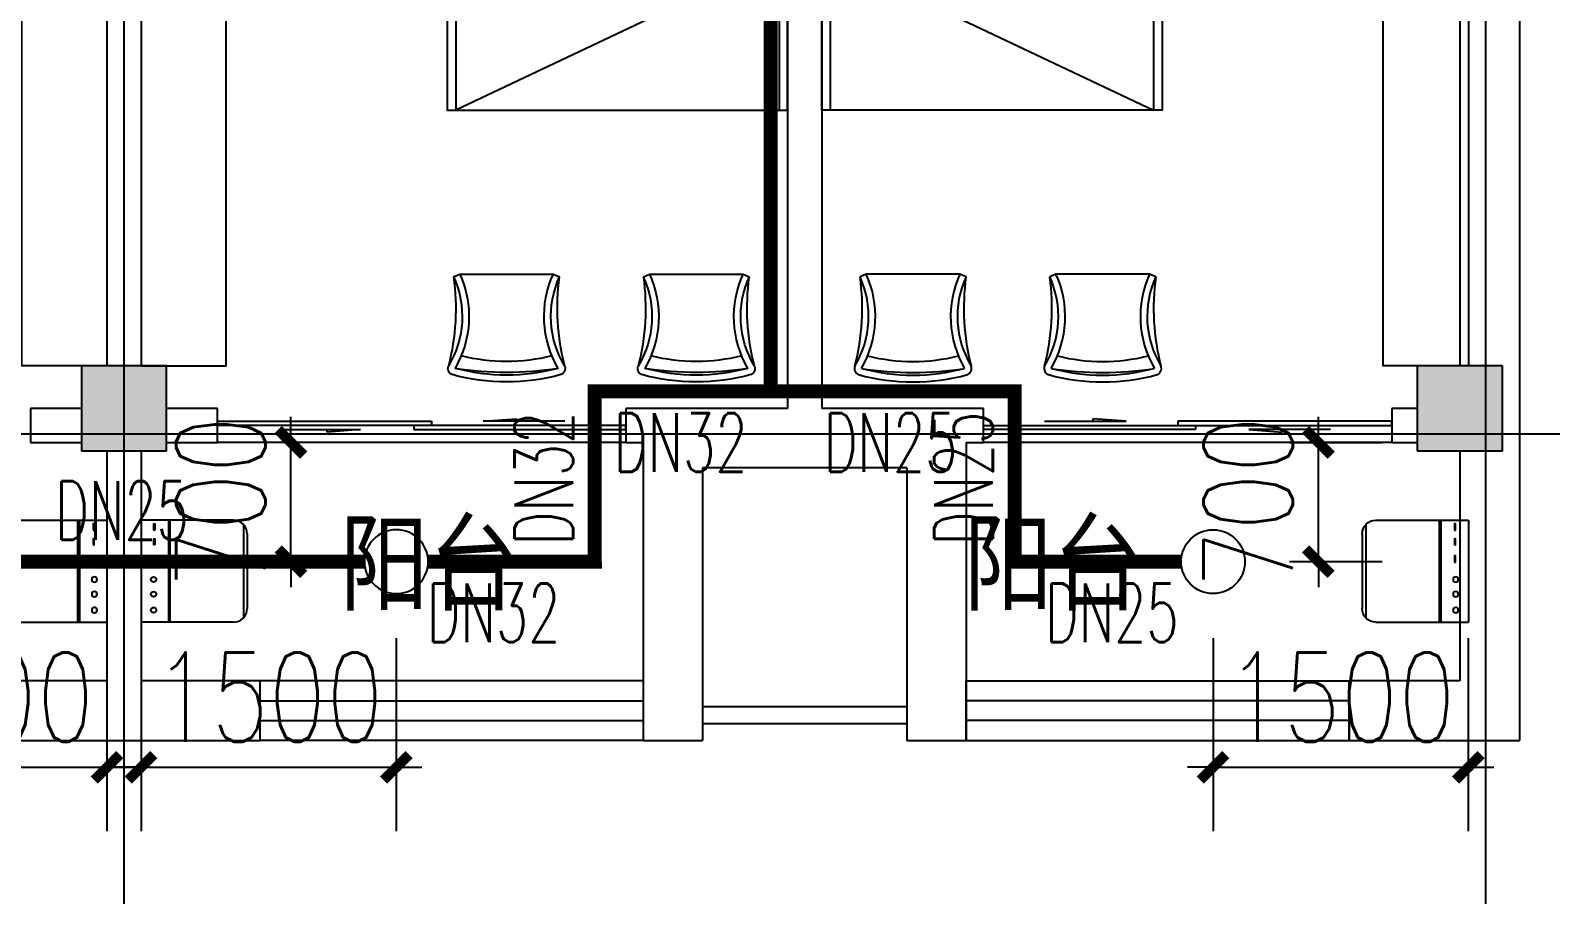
# Model space of a CAD drawing. Extents: x 0 to 2838408, y -923048 to 203859.
# Drawn here: x 2779413 to 2788346, y -409880 to -404806 of the extents above; entities that cross this region are included whole.
import ezdxf

# ---------------------------------------------------------------- set-up
doc = ezdxf.new("R2010")
doc.units = 0
doc.header["$LTSCALE"] = 1000
for name, color, linetype in [('A-Fixt', 81, 'Continuous'), ('COLUMN', 9, 'Continuous'), ('DOTE', 8, 'Continuous'), ('E2-栏杆', 92, 'Continuous'), ('EQUIP_喷头', 7, 'Continuous'), ('PIPE-喷淋', 6, 'Continuous'), ('PUB_HATCH', 8, 'Continuous'), ('PUB_TEXT', 7, 'Continuous'), ('TEXT_喷淋', 7, 'Continuous'), ('TWT_DIM', 3, 'Continuous'), ('WALL', 9, 'Continuous'), ('WINDOW', 4, 'Continuous'), ('XREF', 8, 'Continuous'), ('配景', 3, 'Continuous')]:
    doc.layers.add(name, color=color, linetype=linetype)
doc.styles.add('_TCH_DIM_T3', font='SIMPLEX', dxfattribs={"width": 0.75, "bigfont": 'HZTXT'})
doc.styles.add('_TWT_PIPEDN', font='SIMPLEX', dxfattribs={"width": 0.8, "height": 2.3, "bigfont": 'HZTXT'})
doc.styles.get("Standard").update_dxf_attribs({"font": 'geniso.shx', "bigfont": 'hztxt.shx'})
doc.dimstyles.new('_TWT_ARCH&&150', dxfattribs={"dimtxt": 525, "dimasz": 150, "dimexe": 375, "dimexo": 450, "dimgap": 150, "dimtad": 1, "dimdec": 0, "dimzin": 0, "dimdsep": 46, "dimtxsty": '_TCH_DIM_T3', "dimblk": 'ARCHTICK', "dimcen": 0.09, "dimclrt": 7, "dimazin": 2, "dimtfac": 1, "dimtdec": 0, "dimtix": 1, "dimtmove": 2, "dimatfit": 3, "dimfxl": 1, "dimtolj": 1, "dimtzin": 0, "dimarcsym": 0})

# ---------------------------------------------------------------- blocks, each defined once
blk = doc.blocks.new('单人床')
at = {"layer": 'A-Fixt'}
for p, q in [((47773.8, 13973.4), (48673.8, 13973.4)), ((47773.8, 12073.4), (48673.8, 13973.4)), ((47773.8, 12073.4), (48673.8, 12073.4))]:
    blk.add_line(p, q, dxfattribs=at)
blk.add_lwpolyline([(47773.8, 14023.4), (48673.8, 14023.4), (48673.8, 12023.4), (47773.8, 12023.4), (47773.8, 14023.4)], dxfattribs=at)
blk = doc.blocks.new('CH_AP01')
for p, q in [((-311.4, 16.6), (-275, 0)), ((-275, 0), (275, 0)), ((275, 0), (311.4, 16.6))]:
    blk.add_line(p, q)
for centre, radius, start, end in [((0, -578.9), 1212.6, 74.71041, 105.28959), ((-306.8, 555.3), 37.8, 100.18588, 202.83587), ((-1658.4, 201.9), 1359.7, 352.16586, 14.42826), ((-823.7, 250), 562.9, 335.50378, 31.09034), ((0, -578.9), 1172.6, 75.02868, 104.97132), ((0, -1278.1), 1856.9, 80.61099, 99.38901), ((-823.7, 250), 602.9, 335.50378, 30.26909), ((823.7, 250), 602.9, 149.73091, 204.49622), ((823.7, 250), 562.9, 148.90966, 204.49622), ((1658.4, 201.9), 1359.7, 165.57174, 187.83414), ((306.8, 555.3), 37.8, 337.16413, 79.81412), ((0, -578.9), 1092.6, 75.87672, 104.12328)]:
    blk.add_arc(centre, radius, start, end)
blk = doc.blocks.new('A$C61295E98')
at = {"color": 3}
for p, q in [((544, 597.9), (0, 597.9)), ((0, 597.9), (0, 0)), ((161.4, 597.9), (161.4, 0)), ((170.4, 0.2), (170.4, 597.6)), ((602.7, 572.2), (602.7, 25.6)), ((624, 517.9), (624, 80)), ((544, 0), (0, 0))]:
    blk.add_line(p, q, dxfattribs=at)
for points in [[(81.8, 540.3), (75.3, 540.3), (75.3, 576.8), (81.8, 576.8)], [(81.8, 453.1), (75.3, 453.1), (75.3, 489.6), (81.8, 489.6)], [(81.8, 352.9), (75.3, 352.9), (75.3, 389.4), (81.8, 389.4)]]:
    blk.add_lwpolyline(points, close=True, dxfattribs=at)
for centre in [(74, 250.1), (74, 164.2), (74, 70.5)]:
    blk.add_circle(centre, 15.7, dxfattribs=at)
for centre, start, end in [((544, 517.9), 360, 90), ((544, 80), 270, 0)]:
    blk.add_arc(centre, 80, start, end, dxfattribs=at)
blk = doc.blocks.new('宿舍')
at = {"layer": 'A-Fixt'}
for p, q in [((47853.8, 13801.7), (48353.8, 15701.7)), ((48353.8, 13801.7), (47853.8, 15701.7)), ((47853.8, 13801.7), (48353.8, 13801.7))]:
    blk.add_line(p, q, dxfattribs=at)
for points in [[(47853.8, 8601.7), (48353.8, 8601.7), (48353.8, 15701.7), (47853.8, 15701.7)], [(47853.8, 10676.1), (47970.5, 10676.1), (47970.5, 11742.6), (47853.8, 11742.6)]]:
    blk.add_lwpolyline(points, close=True, dxfattribs=at)
at = {"xscale": -1, "rotation": 90}
for p in [(63677.2, 60475.5), (63677.2, 58775.5)]:
    blk.add_blockref('单人床', p, dxfattribs=at)
at = {"layer": 'A-Fixt', "xscale": -1, "rotation": 180}
for p in [(50002, 9140.5), (51117.2, 9140.5)]:
    blk.add_blockref('CH_AP01', p, dxfattribs=at)
at = {"layer": '配景', "color": 252}
blk.add_blockref('A$C61295E98', (47853.8, 7096.6), dxfattribs=at)
blk = doc.blocks.new('$WINLIB2D$00000001')
at = {"color": 0}
for points in [[(-0.5, 0.5), (-0.5, -0.5)], [(-0.5, 0.5), (0.5, 0.5)], [(0.5, -0.5), (0.5, 0.5)], [(0.5, 0.1667), (-0.5, 0.1667)], [(0.5, -0.1667), (-0.5, -0.1667)], [(-0.5, -0.5), (0.5, -0.5)]]:
    blk.add_lwpolyline(points, dxfattribs=at)
blk = doc.blocks.new('$DorLib2D$00000131')
at = {"color": 0, "linetype": 'Continuous'}
for p, q in [((0.15, 0.125), (0.2319, 0.1973)), ((0.2319, 0.1973), (0.2319, 0.125)), ((-0.5, 0.125), (-0.5, 0)), ((0.0192, 0.125), (-0.5, 0.125)), ((0.0192, 0), (0.0192, 0.125)), ((0.35, 0.125), (0.15, 0.125)), ((-0.5, 0), (0.0192, 0)), ((-0.024, 0), (0.5, 0)), ((-0.024, -0.125), (-0.024, 0)), ((0.5, 0), (0.5, -0.125)), ((-0.35, -0.125), (-0.15, -0.125)), ((-0.2319, -0.1973), (-0.2319, -0.125)), ((-0.15, -0.125), (-0.2319, -0.1973)), ((0.5, -0.125), (-0.024, -0.125))]:
    blk.add_line(p, q, dxfattribs=at)
blk = doc.blocks.new('2F1')
at = {"layer": 'PUB_HATCH'}
for points in [[(2443666.7, -407275.2), (2444166.7, -407275.2), (2444166.7, -406775.2), (2443666.7, -406775.2)], [(2451516.7, -407275.2), (2452016.7, -407275.2), (2452016.7, -406775.2), (2451516.7, -406775.2)]]:
    blk.add_hatch(color=256, dxfattribs=at).paths.add_polyline_path(points)
at = {"layer": 'COLUMN'}
for p, q in [((2444166.7, -406775.2), (2443666.7, -406775.2)), ((2443666.7, -406775.2), (2443666.7, -407275.2)), ((2444166.7, -407275.2), (2444166.7, -406775.2)), ((2452016.7, -406775.2), (2451516.7, -406775.2)), ((2451516.7, -406775.2), (2451516.7, -407275.2)), ((2452016.7, -407275.2), (2452016.7, -406775.2)), ((2443666.7, -407275.2), (2444166.7, -407275.2)), ((2451516.7, -407275.2), (2452016.7, -407275.2))]:
    blk.add_line(p, q, dxfattribs=at)
at = {"layer": 'DOTE'}
for p, q in [((2443916.7, -327575.2), (2443916.7, -410775.2)), ((2451916.7, -327575.2), (2451916.7, -410775.2)), ((2343216.7, -407175.2), (2453916.7, -407175.2)), ((2343216.7, -407175.2), (2453916.7, -407175.2))]:
    blk.add_line(p, q, dxfattribs=at)
at = {"layer": 'E2-栏杆'}
for points in [[(2447316.7, -408775.2), (2448516.7, -408775.2)], [(2447316.7, -408875.2), (2448516.7, -408875.2)]]:
    blk.add_lwpolyline(points, dxfattribs=at)
at = {"layer": 'WALL'}
for p, q in [((2452116.7, -401825.2), (2452116.7, -407175.2)), ((2443816.7, -402075.2), (2443816.7, -406775.2)), ((2444016.7, -402075.2), (2444016.7, -406775.2)), ((2447816.7, -402075.2), (2447816.7, -407025.2)), ((2448016.7, -402075.2), (2448016.7, -407025.2)), ((2451766.7, -402075.2), (2451766.7, -406775.2)), ((2443666.7, -407025.2), (2443366.7, -407025.2)), ((2443366.7, -407025.2), (2443366.7, -407225.2)), ((2444466.7, -407025.2), (2444166.7, -407025.2)), ((2444466.7, -407225.2), (2444466.7, -407025.2)), ((2447216.7, -407025.2), (2446866.7, -407025.2)), ((2446866.7, -407025.2), (2446866.7, -407225.2)), ((2447816.7, -407025.2), (2447216.7, -407025.2)), ((2448616.7, -407025.2), (2448016.7, -407025.2)), ((2448966.7, -407025.2), (2448616.7, -407025.2)), ((2448966.7, -407225.2), (2448966.7, -407025.2)), ((2451516.7, -407025.2), (2451366.7, -407025.2)), ((2451366.7, -407025.2), (2451366.7, -407225.2)), ((2452116.7, -407175.2), (2452116.7, -408975.2)), ((2443366.7, -407225.2), (2443666.7, -407225.2)), ((2443816.7, -407275.2), (2443816.7, -408625.2)), ((2444016.7, -407275.2), (2444016.7, -408625.2)), ((2444166.7, -407225.2), (2444466.7, -407225.2)), ((2446866.7, -407225.2), (2446966.7, -407225.2)), ((2446966.7, -407225.2), (2446966.7, -408625.2)), ((2448866.7, -407225.2), (2448866.7, -408625.2)), ((2448866.7, -407225.2), (2448966.7, -407225.2)), ((2451366.7, -407225.2), (2451516.7, -407225.2)), ((2451766.7, -407275.2), (2451766.7, -408625.2)), ((2447316.7, -407375.2), (2447316.7, -408975.2)), ((2447916.7, -407375.2), (2447316.7, -407375.2)), ((2448516.7, -407375.2), (2447916.7, -407375.2)), ((2448516.7, -407375.2), (2448516.7, -408975.2)), ((2443816.7, -408625.2), (2443116.7, -408625.2)), ((2444716.7, -408625.2), (2444016.7, -408625.2)), ((2444716.7, -408975.2), (2444716.7, -408625.2)), ((2446966.7, -408625.2), (2446966.7, -408975.2)), ((2448866.7, -408975.2), (2448866.7, -408625.2)), ((2451766.7, -408625.2), (2451116.7, -408625.2)), ((2451116.7, -408625.2), (2451116.7, -408975.2)), ((2443116.7, -408975.2), (2443916.7, -408975.2)), ((2443916.7, -408975.2), (2444716.7, -408975.2)), ((2446966.7, -408975.2), (2447316.7, -408975.2)), ((2448516.7, -408975.2), (2448866.7, -408975.2)), ((2451116.7, -408975.2), (2452116.7, -408975.2))]:
    blk.add_line(p, q, dxfattribs=at)
at = {"layer": 'WINDOW'}
for p, q in [((2446866.7, -407225.2), (2444466.7, -407225.2)), ((2451366.7, -407225.2), (2448966.7, -407225.2))]:
    blk.add_line(p, q, dxfattribs=at)
at = {"xscale": -1, "rotation": 359.9999999999999}
for p in [(2491670.6, -415376.9), (2499670.6, -415376.9)]:
    blk.add_blockref('宿舍', p, dxfattribs=at)
blk.add_blockref('宿舍', (2396162.9, -415376.9))
at = {"layer": 'WINDOW', "rotation": 180}
for name, p, xscale, yscale, zscale in [('$DorLib2D$00000131', (2445666.7, -407125.2), 2400, 200, 2400), ('$DorLib2D$00000131', (2450166.7, -407125.2), -2400, 200, -2400), ('$WINLIB2D$00000001', (2445841.7, -408800.2), 2249.999999993481, -350, 2249.999999993481), ('$WINLIB2D$00000001', (2449991.7, -408800.2), -2249.999999993481, -350, -2249.999999993481)]:
    blk.add_blockref(name, p, dxfattribs=dict(at, xscale=xscale, yscale=yscale, zscale=zscale))
at = {"layer": 'PUB_TEXT'}
for p in [(2445184.3, -408213.3), (2448851.3, -408213.3)]:
    blk.add_text('阳台', height=525, dxfattribs=at).set_placement(p)
blk = doc.blocks.new('_ArchTick')
at = {"color": 0, "linetype": 'ByBlock', "const_width": 0.4}
blk.add_lwpolyline([(-0.5, -0.5), (0.5, 0.5)], dxfattribs=at)
blk = doc.blocks.new('*D1573')
at = {"layer": 'Defpoints', "color": 0, "linetype": 'ByBlock', "transparency": 16777216}
for p in [(2778362.5, -407925.2), (2779862.5, -407925.2), (2779862.5, -409132.7)]:
    blk.add_point(p, dxfattribs=at)
at = {"layer": 'TWT_DIM', "color": 0, "linetype": 'ByBlock', "lineweight": -2, "transparency": 16777216}
for p, q in [((2778362.5, -408375.2), (2778362.5, -409507.7)), ((2779862.5, -408375.2), (2779862.5, -409507.7)), ((2778362.5, -409132.7), (2778212.5, -409132.7)), ((2778362.5, -409132.7), (2779862.5, -409132.7)), ((2779862.5, -409132.7), (2780012.5, -409132.7))]:
    blk.add_line(p, q, dxfattribs=at)
at = {"layer": 'TWT_DIM', "color": 0, "linetype": 'ByBlock', "lineweight": -2, "transparency": 16777216, "xscale": 150, "yscale": 150, "zscale": 150}
blk.add_blockref('_ArchTick', (2778362.5, -409132.7), dxfattribs=at)
at = {"layer": 'TWT_DIM', "color": 0, "linetype": 'ByBlock', "lineweight": -2, "transparency": 16777216, "xscale": 150, "yscale": 150, "zscale": 150, "rotation": 180}
blk.add_blockref('_ArchTick', (2779862.5, -409132.7), dxfattribs=at)
at = {"layer": 'TWT_DIM', "color": 7, "linetype": 'ByBlock', "transparency": 16777216, "insert": (2779112.5, -408720.2), "char_height": 525, "attachment_point": 5, "style": '_TCH_DIM_T3'}
blk.add_mtext('\\A1;1500', dxfattribs=at)
blk = doc.blocks.new('*D1575')
at = {"layer": 'Defpoints', "color": 0, "linetype": 'ByBlock', "transparency": 16777216}
for p in [(2780062.5, -407925.2), (2781562.5, -407925.2), (2781562.5, -409132.7)]:
    blk.add_point(p, dxfattribs=at)
at = {"layer": 'TWT_DIM', "color": 0, "linetype": 'ByBlock', "lineweight": -2, "transparency": 16777216}
for p, q in [((2780062.5, -408375.2), (2780062.5, -409507.7)), ((2781562.5, -408375.2), (2781562.5, -409507.7)), ((2780062.5, -409132.7), (2779912.5, -409132.7)), ((2780062.5, -409132.7), (2781562.5, -409132.7)), ((2781562.5, -409132.7), (2781712.5, -409132.7))]:
    blk.add_line(p, q, dxfattribs=at)
at = {"layer": 'TWT_DIM', "color": 0, "linetype": 'ByBlock', "lineweight": -2, "transparency": 16777216, "xscale": 150, "yscale": 150, "zscale": 150}
blk.add_blockref('_ArchTick', (2780062.5, -409132.7), dxfattribs=at)
at = {"layer": 'TWT_DIM', "color": 0, "linetype": 'ByBlock', "lineweight": -2, "transparency": 16777216, "xscale": 150, "yscale": 150, "zscale": 150, "rotation": 180}
blk.add_blockref('_ArchTick', (2781562.5, -409132.7), dxfattribs=at)
at = {"layer": 'TWT_DIM', "color": 7, "linetype": 'ByBlock', "transparency": 16777216, "insert": (2780812.5, -408720.2), "char_height": 525, "attachment_point": 5, "style": '_TCH_DIM_T3'}
blk.add_mtext('\\A1;1500', dxfattribs=at)
blk = doc.blocks.new('*D1576')
at = {"layer": 'Defpoints', "color": 0, "linetype": 'ByBlock', "transparency": 16777216}
for p in [(2780943.5, -407225.2), (2781562.5, -407225.2), (2781562.5, -407925.2)]:
    blk.add_point(p, dxfattribs=at)
at = {"layer": 'TWT_DIM', "color": 0, "linetype": 'ByBlock', "lineweight": -2, "transparency": 16777216}
for p, q in [((2780943.5, -407225.2), (2780943.5, -407075.2)), ((2781112.5, -407225.2), (2780568.5, -407225.2)), ((2780943.5, -407925.2), (2780943.5, -407225.2)), ((2781112.5, -407925.2), (2780568.5, -407925.2)), ((2780943.5, -407925.2), (2780943.5, -408075.2))]:
    blk.add_line(p, q, dxfattribs=at)
at = {"layer": 'TWT_DIM', "color": 0, "linetype": 'ByBlock', "lineweight": -2, "transparency": 16777216, "xscale": 150, "yscale": 150, "zscale": 150}
for p, rotation in [((2780943.5, -407225.2), 270), ((2780943.5, -407925.2), 90)]:
    blk.add_blockref('_ArchTick', p, dxfattribs=dict(at, rotation=rotation))
at = {"layer": 'TWT_DIM', "color": 7, "linetype": 'ByBlock', "transparency": 16777216, "insert": (2780531, -407575.2), "char_height": 525, "attachment_point": 5, "rotation": 90, "style": '_TCH_DIM_T3'}
blk.add_mtext('\\A1;700', dxfattribs=at)
blk = doc.blocks.new('*D1579')
at = {"layer": 'Defpoints', "color": 0, "linetype": 'ByBlock', "transparency": 16777216}
for p in [(2786362.5, -407925.2), (2787862.5, -407925.2), (2787862.5, -409132.7)]:
    blk.add_point(p, dxfattribs=at)
at = {"layer": 'TWT_DIM', "color": 0, "linetype": 'ByBlock', "lineweight": -2, "transparency": 16777216}
for p, q in [((2786362.5, -408375.2), (2786362.5, -409507.7)), ((2787862.5, -408375.2), (2787862.5, -409507.7)), ((2786362.5, -409132.7), (2786212.5, -409132.7)), ((2786362.5, -409132.7), (2787862.5, -409132.7)), ((2787862.5, -409132.7), (2788012.5, -409132.7))]:
    blk.add_line(p, q, dxfattribs=at)
at = {"layer": 'TWT_DIM', "color": 0, "linetype": 'ByBlock', "lineweight": -2, "transparency": 16777216, "xscale": 150, "yscale": 150, "zscale": 150}
blk.add_blockref('_ArchTick', (2786362.5, -409132.7), dxfattribs=at)
at = {"layer": 'TWT_DIM', "color": 0, "linetype": 'ByBlock', "lineweight": -2, "transparency": 16777216, "xscale": 150, "yscale": 150, "zscale": 150, "rotation": 180}
blk.add_blockref('_ArchTick', (2787862.5, -409132.7), dxfattribs=at)
at = {"layer": 'TWT_DIM', "color": 7, "linetype": 'ByBlock', "transparency": 16777216, "insert": (2787112.5, -408720.2), "char_height": 525, "attachment_point": 5, "style": '_TCH_DIM_T3'}
blk.add_mtext('\\A1;1500', dxfattribs=at)
blk = doc.blocks.new('*D1580')
at = {"layer": 'Defpoints', "color": 0, "linetype": 'ByBlock', "transparency": 16777216}
for p in [(2786362.5, -407225.2), (2786981.5, -407225.2), (2786362.5, -407925.2)]:
    blk.add_point(p, dxfattribs=at)
at = {"layer": 'TWT_DIM', "color": 0, "linetype": 'ByBlock', "lineweight": -2, "transparency": 16777216}
for p, q in [((2786981.5, -407225.2), (2786981.5, -407075.2)), ((2786812.5, -407225.2), (2787356.5, -407225.2)), ((2786981.5, -407925.2), (2786981.5, -407225.2)), ((2786812.5, -407925.2), (2787356.5, -407925.2)), ((2786981.5, -407925.2), (2786981.5, -408075.2))]:
    blk.add_line(p, q, dxfattribs=at)
at = {"layer": 'TWT_DIM', "color": 0, "linetype": 'ByBlock', "lineweight": -2, "transparency": 16777216, "xscale": 150, "yscale": 150, "zscale": 150}
for p, rotation in [((2786981.5, -407225.2), 270), ((2786981.5, -407925.2), 90)]:
    blk.add_blockref('_ArchTick', p, dxfattribs=dict(at, rotation=rotation))
at = {"layer": 'TWT_DIM', "color": 7, "linetype": 'ByBlock', "transparency": 16777216, "insert": (2786569, -407575.2), "char_height": 525, "attachment_point": 5, "rotation": 90, "style": '_TCH_DIM_T3'}
blk.add_mtext('\\A1;700', dxfattribs=at)
blk = doc.blocks.new('$TwtSys$00000125')
blk.add_circle((0, 0, 0), 1)

msp = doc.modelspace()

# ---------------------------------------------------------------- hatches: boundary and pattern name
at = {"layer": 'PIPE-喷淋', "linetype": 'ByBlock'}
for points in [[(2782729.3, -406925.2), (2782729.3, -406884), (2782688.1, -406884)], [(2782729.3, -406925.2), (2782688.1, -406925.2), (2782688.1, -406884)], [(2785195.8, -406925.2), (2785195.8, -406884), (2785237, -406884)], [(2785195.8, -406925.2), (2785237, -406925.2), (2785237, -406884)], [(2782729.3, -407925.2), (2782770.6, -407925.2), (2782770.6, -407966.5)], [(2782729.3, -407925.2), (2782729.3, -407966.5), (2782770.6, -407966.5)], [(2785195.8, -407925.2), (2785154.5, -407925.2), (2785154.5, -407966.5)], [(2785195.8, -407925.2), (2785195.8, -407966.5), (2785154.5, -407966.5)]]:
    msp.add_hatch(color=256, dxfattribs=at).paths.add_polyline_path(points)

# ---------------------------------------------------------------- linework, layer by layer
at = {"layer": 'PIPE-喷淋', "linetype": 'ByBlock', "ltscale": 1.5, "const_width": 82.5}
for points in [[(2783762.5, -401735.7), (2783762.5, -406925.2)], [(2783762.5, -406925.2), (2782729.3, -406925.2)], [(2782729.3, -406925.2), (2782729.3, -407925.2)], [(2783762.5, -406925.2), (2785195.8, -406925.2)], [(2785195.8, -406925.2), (2785195.8, -407925.2)], [(2781375, -407925.2), (2778550, -407925.2)], [(2782729.3, -407925.2), (2781750, -407925.2)], [(2785195.8, -407925.2), (2786175, -407925.2)]]:
    msp.add_lwpolyline(points, dxfattribs=at)

# ---------------------------------------------------------------- block references
at = {"layer": 'EQUIP_喷头', "linetype": 'ByBlock', "xscale": 187.5, "yscale": -187.5, "zscale": 187.5}
msp.add_blockref('$TwtSys$00000125', (2781562.5, -407925.2), dxfattribs=at)
at = {"layer": 'EQUIP_喷头', "linetype": 'ByBlock', "xscale": 187.5, "yscale": 187.5, "zscale": 187.5, "rotation": 180}
msp.add_blockref('$TwtSys$00000125', (2786362.5, -407925.2), dxfattribs=at)
at = {"layer": 'XREF'}
msp.add_blockref('2F1', (336045.8, 0), dxfattribs=at)

# ---------------------------------------------------------------- texts
at = {"layer": 'TEXT_喷淋', "color": 251, "linetype": 'ByBlock', "style": '_TWT_PIPEDN', "width": 0.64}
for s, p in [('DN32', (2782601.8, -407830)), ('DN25', (2785068.3, -407830))]:
    msp.add_text(s, height=345, rotation=90, dxfattribs=at).set_placement(p)
for s, p in [('DN32', (2782841.1, -407397.7)), ('DN25', (2784074.4, -407397.7)), ('DN25', (2779557.7, -407797.7)), ('DN32', (2781741.1, -408397.7)), ('DN25', (2785374.4, -408397.7))]:
    msp.add_text(s, height=345, dxfattribs=at).set_placement(p)

# ---------------------------------------------------------------- dimensions: what is measured, and where the dimension line sits
at = {"layer": 'TWT_DIM', "linetype": 'ByBlock'}
for p1, p2, distance, picture, middle in [((2781562.5, -407925.2), (2781562.5, -407225.2), 619, '*D1576', (2780531, -407575.2)), ((2786362.5, -407925.2), (2786362.5, -407225.2), -619, '*D1580', (2786569, -407575.2)), ((2778362.5, -407925.2), (2779862.5, -407925.2), -1207.4, '*D1573', (2779112.5, -408720.2)), ((2780062.5, -407925.2), (2781562.5, -407925.2), -1207.4, '*D1575', (2780812.5, -408720.2)), ((2786362.5, -407925.2), (2787862.5, -407925.2), -1207.4, '*D1579', (2787112.5, -408720.2))]:
    dim = msp.add_aligned_dim(p1=p1, p2=p2, distance=distance, dimstyle='_TWT_ARCH&&150', dxfattribs=at)
    dim.commit()
    dim.dimension.update_dxf_attribs({"geometry": picture, "text_midpoint": middle})

doc.saveas('drawing.dxf')
